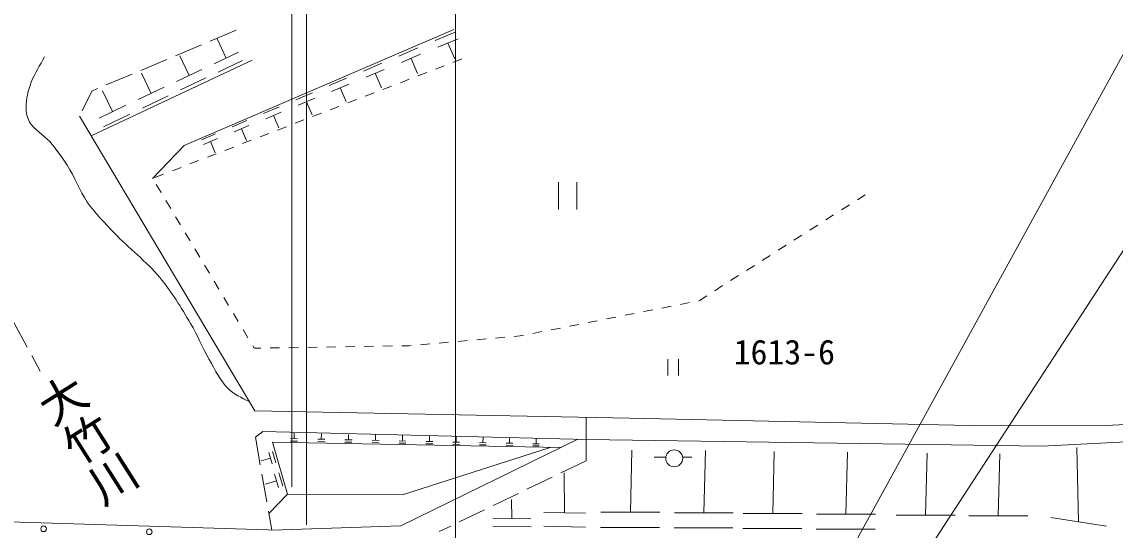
# Model space of a CAD drawing. Units: millimetres, scale not verified. Extents: x 40000 to 680000, y 20000 to 380000.
# Drawn here: x 292368 to 350504, y 292237 to 319274 of the extents above; entities that cross this region are included whole.
import ezdxf
from ezdxf.enums import TextEntityAlignment as Align

# ---------------------------------------------------------------- set-up
doc = ezdxf.new("R2010")
doc.units = ezdxf.units.MM
doc.header["$LTSCALE"] = 1000
doc.layers.add('M-WORK', color=1, linetype='Continuous', lineweight=13)
doc.styles.add('@ＭＳ ゴシック', font='')
doc.styles.add('ＭＳ ゴシック', font='')
doc.styles.get('@ＭＳ ゴシック').set_extended_font_data('@MS Gothic')
doc.styles.get('ＭＳ ゴシック').set_extended_font_data('MS Gothic')

msp = doc.modelspace()

# ---------------------------------------------------------------- linework, layer by layer
at = {"layer": 'M-WORK'}
for p, q in [((331737, 282571), (361649, 337091)), ((306723, 294541), (306723, 332784)), ((307502, 292527), (307502, 332784)), ((315423, 288078), (315423, 326580)), ((337893, 287101), (362038, 324176)), ((315347, 318867), (300990, 312704)), ((303762, 318828), (302380, 318246)), ((314340, 318277), (315410, 318731)), ((301919, 318051), (300537, 317469)), ((303240, 317344), (302750, 318368)), ((314492, 317920), (315562, 318375)), ((315027, 318147), (315388, 317298)), ((301265, 316415), (300761, 317469)), ((303888, 317654), (302592, 317034)), ((312409, 317456), (313429, 317889)), ((312554, 317116), (313573, 317549)), ((304614, 317240), (296047, 313212)), ((300076, 317274), (298694, 316692)), ((304095, 317221), (302798, 316602)), ((310533, 316658), (311503, 317071)), ((313063, 317333), (313408, 316523)), ((314827, 316940), (314360, 316760)), ((315760, 317300), (315293, 317120)), ((298233, 316498), (296851, 315915)), ((299247, 315466), (298728, 316551)), ((301932, 316734), (300598, 316096)), ((302145, 316289), (300810, 315651)), ((308709, 315883), (309632, 316276)), ((310670, 316335), (311641, 316747)), ((311156, 316541), (311483, 315771)), ((313894, 316580), (313428, 316399)), ((296390, 315721), (296084, 315592)), ((299934, 315795), (298560, 315138)), ((308840, 315576), (309763, 315968)), ((309301, 315772), (309613, 315039)), ((312028, 315859), (311562, 315679)), ((312961, 316219), (312495, 316039)), ((296084, 315592), (295573, 314542)), ((297185, 314497), (296651, 315613)), ((300153, 315337), (298779, 314680)), ((306937, 315130), (307814, 315503)), ((307061, 314838), (307938, 315210)), ((310163, 315138), (309697, 314958)), ((311096, 315498), (310629, 315318)), ((297892, 314835), (296478, 314159)), ((305215, 314398), (306047, 314752)), ((307500, 315024), (307796, 314328)), ((309230, 314778), (308764, 314597)), ((295430, 314249), (304751, 298578)), ((298117, 314364), (296704, 313688)), ((303542, 313687), (304330, 314022)), ((305333, 314121), (306165, 314474)), ((305749, 314298), (306029, 313637)), ((307365, 314057), (306898, 313877)), ((308297, 314417), (307831, 314237)), ((303653, 313424), (304441, 313759)), ((304047, 313592), (304313, 312966)), ((306432, 313696), (305965, 313516)), ((301915, 312996), (302661, 313313)), ((302021, 312747), (302767, 313064)), ((302394, 312906), (302645, 312314)), ((304566, 312975), (304100, 312795)), ((305499, 313336), (305033, 313156)), ((300990, 312704), (299321, 310949)), ((302701, 312255), (302234, 312074)), ((303633, 312615), (303167, 312435)), ((301768, 311894), (301301, 311714)), ((299902, 311173), (299436, 310993)), ((300835, 311534), (300369, 311354)), ((299514, 310626), (299771, 310196)), ((320903, 310746), (320903, 309288)), ((321875, 310746), (321875, 309288)), ((336800, 309810), (337208, 310071)), ((300027, 309767), (300284, 309338)), ((335956, 309273), (336378, 309542)), ((300540, 308909), (300797, 308480)), ((335113, 308735), (335535, 309004)), ((334270, 308198), (334691, 308467)), ((301054, 308051), (301310, 307622)), ((333427, 307660), (333848, 307929)), ((301567, 307193), (301824, 306764)), ((332583, 307123), (333005, 307392)), ((331740, 306585), (332162, 306854)), ((302080, 306334), (302337, 305905)), ((330897, 306048), (331318, 306317)), ((302594, 305476), (302850, 305047)), ((329210, 304973), (329632, 305242)), ((330054, 305510), (330475, 305779)), ((328377, 304442), (328789, 304704)), ((303107, 304618), (303364, 304189)), ((326403, 304053), (326894, 304149)), ((327384, 304246), (327875, 304343)), ((328365, 304440), (328377, 304442)), ((303620, 303760), (303877, 303331)), ((323460, 303473), (323950, 303569)), ((324441, 303666), (324931, 303763)), ((325422, 303859), (325913, 303956)), ((291933, 303279), (292655, 301965)), ((304134, 302902), (304390, 302472)), ((320516, 302892), (321007, 302989)), ((321497, 303086), (321988, 303183)), ((322479, 303279), (322969, 303376)), ((315561, 302276), (316059, 302320)), ((316557, 302364), (317055, 302407)), ((317553, 302451), (318051, 302495)), ((318549, 302539), (318858, 302566)), ((318858, 302566), (319045, 302602)), ((319535, 302699), (320026, 302796)), ((304647, 302043), (304726, 301911)), ((304726, 301911), (305072, 301917)), ((305572, 301926), (306072, 301934)), ((306572, 301942), (307072, 301951)), ((307572, 301959), (308072, 301967)), ((308571, 301976), (309071, 301984)), ((309571, 301992), (310071, 302001)), ((310571, 302009), (311071, 302017)), ((311571, 302026), (312071, 302034)), ((312571, 302043), (312971, 302049)), ((312971, 302049), (313070, 302058)), ((313569, 302102), (314067, 302145)), ((314565, 302189), (315063, 302233)), ((292896, 301526), (293349, 300702)), ((326711, 301340), (326711, 300465)), ((327294, 301340), (327294, 300465)), ((304751, 298578), (324676, 298185)), ((322376, 295932), (322376, 298230)), ((324676, 298185), (343594, 297789)), ((343594, 297789), (350015, 297806)), ((350015, 297806), (353819, 297995)), ((304786, 297186), (305182, 297479)), ((304786, 297186), (305046, 295709)), ((305182, 297479), (322404, 297066)), ((307033, 297098), (306649, 297106)), ((306841, 297102), (306847, 297401)), ((308291, 297072), (308297, 297367)), ((309735, 297041), (309741, 297333)), ((311175, 297011), (311181, 297300)), ((312610, 296981), (312616, 297266)), ((314040, 296951), (314046, 297233)), ((315465, 296921), (315471, 297200)), ((316885, 296892), (316891, 297166)), ((318301, 296862), (318306, 297133)), ((319711, 296832), (319716, 297101)), ((306488, 294146), (305696, 296917)), ((305696, 296917), (321026, 296629)), ((307030, 296970), (306647, 296978)), ((308478, 296941), (308099, 296949)), ((308480, 297068), (308101, 297075)), ((309920, 296913), (309546, 296920)), ((309923, 297038), (309548, 297045)), ((311358, 296884), (310988, 296891)), ((311360, 297007), (310990, 297015)), ((312791, 296856), (312425, 296863)), ((312793, 296977), (312427, 296985)), ((312521, 292459), (321940, 297077)), ((312668, 294129), (320455, 296639)), ((314218, 296827), (313857, 296834)), ((314221, 296948), (313859, 296955)), ((315641, 296799), (315284, 296806)), ((315644, 296918), (315287, 296925)), ((317059, 296771), (316707, 296778)), ((317062, 296888), (316709, 296895)), ((318472, 296742), (318124, 296749)), ((318475, 296859), (318127, 296865)), ((319881, 296714), (319537, 296721)), ((319883, 296829), (319539, 296836)), ((322404, 297066), (346624, 296704)), ((346624, 296704), (352218, 296997)), ((348564, 292680), (348461, 296631)), ((305586, 296067), (305084, 295918)), ((305497, 296368), (305675, 295766)), ((305698, 296427), (305876, 295825)), ((322376, 295932), (321025, 295280)), ((324727, 293185), (324812, 296485)), ((326614, 296124), (325993, 296124)), ((327991, 296124), (327504, 296124)), ((328634, 293165), (328719, 296465)), ((332294, 293128), (332379, 296428)), ((336191, 293092), (336275, 296392)), ((340424, 293037), (340509, 296337)), ((344290, 293000), (344375, 296300)), ((305133, 295217), (305393, 293739)), ((305905, 294865), (305317, 294691)), ((305800, 295218), (306009, 294512)), ((306035, 295287), (306244, 294582)), ((320575, 295063), (319224, 294412)), ((321231, 293161), (321212, 295289)), ((318773, 294194), (317422, 293543)), ((306488, 294146), (305501, 293127)), ((312668, 294129), (306488, 294146)), ((318424, 292860), (318406, 293860)), ((305480, 293247), (305657, 292240)), ((316972, 293326), (315621, 292674)), ((322339, 293138), (320124, 293184)), ((326292, 293185), (323162, 293185)), ((330199, 293165), (327070, 293165)), ((333859, 293128), (330730, 293128)), ((337755, 293092), (334626, 293092)), ((341989, 293037), (338860, 293037)), ((290803, 292706), (306008, 292229)), ((305657, 292240), (312521, 292459)), ((315170, 292457), (314555, 292160)), ((319439, 292844), (317410, 292875)), ((319447, 292416), (317417, 292447)), ((322346, 292399), (320130, 292446)), ((345855, 293000), (342726, 293000)), ((350044, 292455), (347085, 292904)), ((326271, 292379), (323142, 292379)), ((330179, 292360), (327049, 292360)), ((333838, 292323), (330709, 292323)), ((337735, 292286), (334605, 292286))]:
    msp.add_line(p, q, dxfattribs=at)
for centre, radius in [((327059, 296057), 450), ((293525, 292311), 150), ((299145, 292148), 150)]:
    msp.add_circle(centre, radius, dxfattribs=at)
msp.add_open_spline([(293571, 317417), (293336, 316963), (293036, 316538), (292866, 316057), (292713, 315626), (292582, 315171), (292590, 314714), (292595, 314448), (292647, 314170), (292779, 313940), (293026, 313510), (293520, 313279), (293847, 312907), (294190, 312515), (294496, 312089), (294776, 311650), (295176, 311022), (295418, 310299), (295843, 309688), (296262, 309087), (296786, 308567), (297289, 308035), (298062, 307219), (298981, 306542), (299699, 305677), (300326, 304923), (300836, 304077), (301335, 303233), (301703, 302610), (301969, 301930), (302333, 301305), (302640, 300778), (302895, 300198), (303331, 299773), (303645, 299468), (304054, 299273), (304449, 299086)], degree=3, knots=[0, 0, 0, 0, 1, 1, 1, 2, 2, 2, 3, 3, 3, 4, 4, 4, 5, 5, 5, 6, 6, 6, 7, 7, 7, 8, 8, 8, 9, 9, 9, 10, 10, 10, 11, 11, 11, 12, 12, 12, 12], dxfattribs=at)

# ---------------------------------------------------------------- texts
at = {"layer": 'M-WORK', "style": 'ＭＳ ゴシック'}
msp.add_text('1613-6', height=1320, dxfattribs=at).set_placement((330219, 300655), align=Align.BOTTOM_LEFT)
at = {"layer": 'M-WORK', "style": '@ＭＳ ゴシック'}
msp.add_text('大竹川', height=1833, rotation=302.345, dxfattribs=at).set_placement((292590, 299473), align=Align.BOTTOM_LEFT)

doc.saveas('drawing.dxf')
